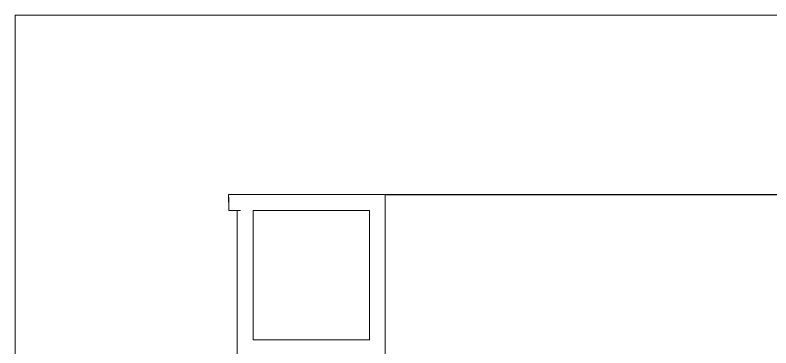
# Model space of a CAD drawing. Header units: millimetres. Extents: x -18512 to 101824, y -95768 to 52898.
# Drawn here: x 44100 to 55536, y -49107 to -44068 of the extents above; entities that cross this region are included whole.
import ezdxf

# ---------------------------------------------------------------- set-up
doc = ezdxf.new("R2010")
doc.units = ezdxf.units.MM
doc.header["$LTSCALE"] = 25
doc.layers.get('Defpoints').update_dxf_attribs({"lineweight": 0})
doc.layers.add('_FW_WALL_EXISTING', color=150, linetype='Continuous', lineweight=25)
doc.layers.add('I-WALL', color=2, linetype='Continuous', lineweight=9)

msp = doc.modelspace()

# ---------------------------------------------------------------- linework, layer by layer
at = {"layer": '_FW_WALL_EXISTING'}
msp.add_line((49701.4, -46785.3), (82927.7, -46785.3), dxfattribs=at)
at = {"layer": 'Defpoints', "color": 6}
msp.add_lwpolyline([(44100.1, -44068.3), (88200.1, -44068.3), (88200.1, -69918.3), (44100.1, -69918.3)], close=True, dxfattribs=at)
at = {"layer": 'I-WALL'}
for p, q in [((47331.4, -47026.9), (47331.4, -46826.9)), ((47331.4, -47026.9), (47511.4, -47026.9)), ((47461.4, -48426.9), (47461.4, -49226.9))]:
    msp.add_line(p, q, dxfattribs=at)
msp.add_lwpolyline([(47461.4, -49226.9), (47461.4, -47026.9), (47331.4, -47026.9), (47331.3, -46786.9), (49701.4, -46785.3), (49701.4, -49226.9), (47461.4, -49226.9)], dxfattribs=at)
msp.add_lwpolyline([(47701.4, -48986.9), (47701.4, -47026.7), (49461.4, -47025.5), (49461.4, -48986.9)], close=True, dxfattribs=at)

doc.saveas('drawing.dxf')
